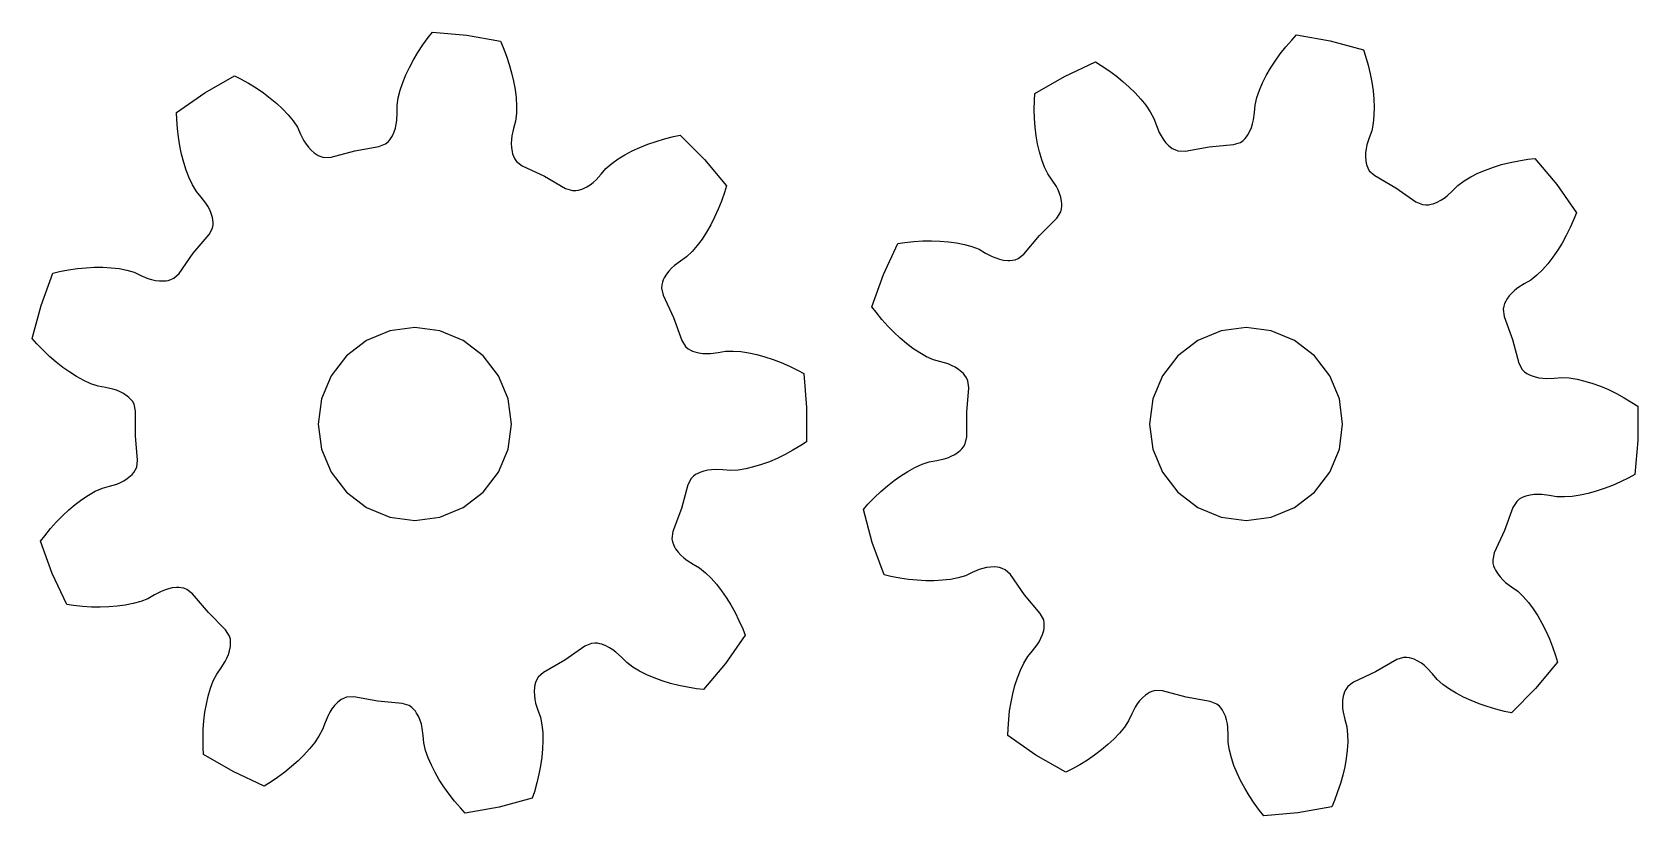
# Model space of a CAD drawing. Extents: x 0.05 to 8.36, y 0 to 4.06.
import ezdxf

# ---------------------------------------------------------------- set-up
doc = ezdxf.new("R2010")
doc.units = 0

msp = doc.modelspace()

# ---------------------------------------------------------------- linework, layer by layer
for p, q in [((2.04669, 3.95399), (2.07223, 3.99245)), ((2.07223, 3.99245), (2.09995, 4.03053)), ((2.09995, 4.03053), (2.12213, 4.05879)), ((2.12213, 4.05879), (2.29897, 4.04303)), ((2.29897, 4.04303), (2.47376, 4.01187)), ((2.47376, 4.01187), (2.48775, 3.97878)), ((6.53996, 3.98208), (6.57076, 4.0177)), ((6.57076, 4.0177), (6.59523, 4.04401)), ((6.59523, 4.04401), (6.77013, 4.0135)), ((6.77013, 4.0135), (6.9417, 3.96783)), ((2.00238, 3.87618), (2.02338, 3.91521)), ((2.02338, 3.91521), (2.04669, 3.95399)), ((2.48775, 3.97878), (2.50452, 3.93477)), ((2.50452, 3.93477), (2.51908, 3.89096)), ((6.46062, 3.87205), (6.48481, 3.90919)), ((6.48481, 3.90919), (6.51128, 3.94589)), ((6.51128, 3.94589), (6.53996, 3.98208)), ((6.9417, 3.96783), (6.95288, 3.93368)), ((6.95288, 3.93368), (6.9659, 3.88843)), ((0.94247, 3.74478), (1.09639, 3.83327)), ((1.09639, 3.83327), (1.12838, 3.81692)), ((1.9678, 3.7976), (1.98381, 3.83695)), ((1.98381, 3.83695), (2.00238, 3.87618)), ((2.51908, 3.89096), (2.53141, 3.84743)), ((2.53141, 3.84743), (2.54143, 3.80425)), ((5.23984, 3.74075), (5.39344, 3.82981)), ((5.39344, 3.82981), (5.55422, 3.90511)), ((5.55422, 3.90511), (5.58473, 3.88613)), ((5.58473, 3.88613), (5.6238, 3.85983)), ((5.6238, 3.85983), (5.66096, 3.83243)), ((5.66096, 3.83243), (5.69612, 3.80396)), ((6.41959, 3.79665), (6.43883, 3.83452)), ((6.43883, 3.83452), (6.46062, 3.87205)), ((6.9659, 3.88843), (6.97675, 3.84355)), ((6.97675, 3.84355), (6.98539, 3.79913)), ((0.79687, 3.64319), (0.94247, 3.74478)), ((1.12838, 3.81692), (1.16951, 3.79398)), ((1.16951, 3.79398), (1.20883, 3.76978)), ((1.20883, 3.76978), (1.24626, 3.74435)), ((1.24626, 3.74435), (1.28169, 3.71772)), ((1.9445, 3.71886), (1.95457, 3.75821)), ((1.95457, 3.75821), (1.9678, 3.7976)), ((2.54143, 3.80425), (2.54907, 3.76153)), ((2.54907, 3.76153), (2.55421, 3.71936)), ((5.69612, 3.80396), (5.7292, 3.77446)), ((5.7292, 3.77446), (5.76007, 3.74395)), ((5.76007, 3.74395), (5.78857, 3.71245)), ((6.38978, 3.72012), (6.40311, 3.7585)), ((6.40311, 3.7585), (6.41959, 3.79665)), ((6.98539, 3.79913), (6.99177, 3.75527)), ((6.99177, 3.75527), (6.99581, 3.71206)), ((1.28169, 3.71772), (1.31501, 3.6899)), ((1.31501, 3.6899), (1.34604, 3.6609)), ((1.34604, 3.6609), (1.37457, 3.63069)), ((1.93839, 3.67964), (1.9445, 3.71886)), ((1.9385, 3.64074), (1.93839, 3.67964)), ((2.55421, 3.71936), (2.55664, 3.67788)), ((2.55664, 3.67788), (2.55604, 3.63726)), ((5.23731, 3.65778), (5.23801, 3.70487)), ((5.23801, 3.70487), (5.23984, 3.74075)), ((5.78857, 3.71245), (5.81447, 3.67996)), ((5.81447, 3.67996), (5.8374, 3.64642)), ((6.37727, 3.64279), (6.38041, 3.68156)), ((6.38041, 3.68156), (6.38978, 3.72012)), ((6.99581, 3.71206), (6.99739, 3.66961)), ((6.99739, 3.66961), (6.99635, 3.62807)), ((0.79805, 3.60728), (0.79687, 3.64319)), ((0.80129, 3.5603), (0.79805, 3.60728)), ((1.37457, 3.63069), (1.40022, 3.59919)), ((1.40022, 3.59919), (1.42222, 3.56615)), ((1.92966, 3.56238), (1.93399, 3.58212)), ((1.93399, 3.58212), (1.93675, 3.60174)), ((1.93675, 3.60174), (1.9385, 3.64074)), ((2.55166, 3.59781), (2.54135, 3.56031)), ((2.55604, 3.63726), (2.55166, 3.59781)), ((5.23861, 3.61163), (5.23731, 3.65778)), ((5.24191, 3.5665), (5.23861, 3.61163)), ((5.8374, 3.64642), (5.85656, 3.61166)), ((5.85656, 3.61166), (5.86975, 3.57507)), ((5.86975, 3.57507), (5.88474, 3.53902)), ((6.3619, 3.56544), (6.36786, 3.58475)), ((6.36786, 3.58475), (6.37225, 3.60407)), ((6.37225, 3.60407), (6.37727, 3.64279)), ((6.99235, 3.58764), (6.98468, 3.5487)), ((6.99635, 3.62807), (6.99235, 3.58764)), ((0.80644, 3.51441), (0.80129, 3.5603)), ((0.81351, 3.46972), (0.80644, 3.51441)), ((1.42222, 3.56615), (1.43843, 3.5308)), ((1.43843, 3.5308), (1.45639, 3.49613)), ((1.45639, 3.49613), (1.46713, 3.47947)), ((1.89208, 3.49119), (1.90135, 3.50179)), ((1.90135, 3.50179), (1.90858, 3.51215)), ((1.90858, 3.51215), (1.91445, 3.52235)), ((1.91445, 3.52235), (1.92339, 3.54249)), ((1.92339, 3.54249), (1.92966, 3.56238)), ((2.53034, 3.50255), (2.52933, 3.48237)), ((2.53282, 3.52221), (2.53034, 3.50255)), ((2.54135, 3.56031), (2.53282, 3.52221)), ((3.23654, 3.47879), (3.27933, 3.49352)), ((3.27933, 3.49352), (3.32362, 3.50656)), ((3.32362, 3.50656), (3.36932, 3.51791)), ((3.36932, 3.51791), (3.40448, 3.5253)), ((3.40448, 3.5253), (3.52982, 3.39956)), ((5.24726, 3.5225), (5.24191, 3.5665)), ((5.25469, 3.47974), (5.24726, 3.5225)), ((5.88474, 3.53902), (5.89405, 3.52153)), ((5.89405, 3.52153), (5.90486, 3.50446)), ((5.90486, 3.50446), (5.91756, 3.48791)), ((6.30457, 3.48772), (6.3185, 3.49765)), ((6.3185, 3.49765), (6.32862, 3.50743)), ((6.32862, 3.50743), (6.33669, 3.51714)), ((6.33669, 3.51714), (6.34339, 3.52683)), ((6.34339, 3.52683), (6.35398, 3.54614)), ((6.35398, 3.54614), (6.3619, 3.56544)), ((6.97127, 3.51219), (6.95958, 3.47494)), ((6.98468, 3.5487), (6.97127, 3.51219)), ((0.82252, 3.42632), (0.81351, 3.46972)), ((0.83351, 3.38434), (0.82252, 3.42632)), ((1.46713, 3.47947), (1.47933, 3.46337)), ((1.47933, 3.46337), (1.49337, 3.44795)), ((1.49337, 3.44795), (1.50993, 3.43341)), ((1.50993, 3.43341), (1.51954, 3.42661)), ((1.51954, 3.42661), (1.53045, 3.42024)), ((1.53045, 3.42024), (1.5433, 3.41451)), ((1.5433, 3.41451), (1.55978, 3.40994)), ((1.55978, 3.40994), (1.59718, 3.41197)), ((1.59718, 3.41197), (1.71952, 3.44453)), ((1.71952, 3.44453), (1.84424, 3.46629)), ((1.84424, 3.46629), (1.87904, 3.48014)), ((1.87904, 3.48014), (1.89208, 3.49119)), ((2.52933, 3.48237), (2.53018, 3.46153)), ((2.53018, 3.46153), (2.53352, 3.43975)), ((2.53352, 3.43975), (2.53651, 3.42836)), ((2.53651, 3.42836), (2.54077, 3.41647)), ((2.54077, 3.41647), (2.54694, 3.40382)), ((3.08292, 3.40275), (3.11837, 3.42442)), ((3.11837, 3.42442), (3.15592, 3.44427)), ((3.15592, 3.44427), (3.19537, 3.46238)), ((3.19537, 3.46238), (3.23654, 3.47879)), ((5.26429, 3.43836), (5.25469, 3.47974)), ((5.27619, 3.39855), (5.26429, 3.43836)), ((5.91756, 3.48791), (5.93285, 3.47205)), ((5.93285, 3.47205), (5.94186, 3.46446)), ((5.94186, 3.46446), (5.95219, 3.4572)), ((5.95219, 3.4572), (5.96452, 3.45041)), ((5.96452, 3.45041), (5.98056, 3.44449)), ((5.98056, 3.44449), (6.018, 3.44338)), ((6.018, 3.44338), (6.14264, 3.46559)), ((6.14264, 3.46559), (6.26874, 3.47683)), ((6.26874, 3.47683), (6.30457, 3.48772)), ((6.95278, 3.43553), (6.95187, 3.41469)), ((6.95187, 3.41469), (6.95338, 3.39271)), ((6.95546, 3.45555), (6.95278, 3.43553)), ((6.95958, 3.47494), (6.95546, 3.45555)), ((0.84654, 3.34391), (0.83351, 3.38434)), ((0.86173, 3.30523), (0.84654, 3.34391)), ((2.54694, 3.40382), (2.55663, 3.38973)), ((2.55663, 3.38973), (2.58657, 3.36724)), ((2.58657, 3.36724), (2.70123, 3.31355)), ((2.9951, 3.32309), (3.02001, 3.35296)), ((3.02001, 3.35296), (3.0499, 3.37907)), ((3.0499, 3.37907), (3.08292, 3.40275)), ((3.52982, 3.39956), (3.64369, 3.26334)), ((5.29065, 3.36059), (5.27619, 3.39855)), ((5.30826, 3.32502), (5.29065, 3.36059)), ((6.95338, 3.39271), (6.95541, 3.38111)), ((6.95541, 3.38111), (6.95866, 3.3689)), ((6.95866, 3.3689), (6.96374, 3.35578)), ((6.96374, 3.35578), (6.97222, 3.34093)), ((6.97222, 3.34093), (7.00018, 3.31602)), ((7.49776, 3.30987), (7.5349, 3.3285)), ((7.5349, 3.3285), (7.57398, 3.34514)), ((7.57398, 3.34514), (7.6148, 3.35988)), ((7.6148, 3.35988), (7.6572, 3.37279)), ((7.6572, 3.37279), (7.70107, 3.38388)), ((7.70107, 3.38388), (7.7463, 3.39317)), ((7.7463, 3.39317), (7.79279, 3.40066)), ((7.79279, 3.40066), (7.82844, 3.40508)), ((7.82844, 3.40508), (7.94282, 3.26929)), ((0.87931, 3.26861), (0.86173, 3.30523)), ((0.89983, 3.23463), (0.87931, 3.26861)), ((2.70123, 3.31355), (2.81075, 3.25004)), ((2.81075, 3.25004), (2.84631, 3.23828)), ((2.87732, 3.24053), (2.88951, 3.24382)), ((2.88951, 3.24382), (2.90057, 3.24786)), ((2.90057, 3.24786), (2.92036, 3.25754)), ((2.92036, 3.25754), (2.93796, 3.26875)), ((2.93796, 3.26875), (2.95395, 3.28109)), ((2.95395, 3.28109), (2.96868, 3.29434)), ((2.96868, 3.29434), (2.9951, 3.32309)), ((3.64369, 3.26334), (3.63314, 3.229)), ((5.33077, 3.2933), (5.30826, 3.32502)), ((5.35182, 3.26041), (5.33077, 3.2933)), ((5.36088, 3.24279), (5.35182, 3.26041)), ((5.36872, 3.22417), (5.36088, 3.24279)), ((7.00018, 3.31602), (7.10994, 3.25292)), ((7.10994, 3.25292), (7.21377, 3.18047)), ((7.40358, 3.23784), (7.4309, 3.26552)), ((7.4309, 3.26552), (7.46288, 3.28904)), ((7.46288, 3.28904), (7.49776, 3.30987)), ((7.94282, 3.26929), (8.04489, 3.12402)), ((0.92492, 3.20491), (0.89983, 3.23463)), ((0.94865, 3.1739), (0.92492, 3.20491)), ((0.95915, 3.1571), (0.94865, 3.1739)), ((2.84631, 3.23828), (2.86341, 3.23837)), ((2.86341, 3.23837), (2.87732, 3.24053)), ((3.61769, 3.18451), (3.60069, 3.14158)), ((3.63314, 3.229), (3.61769, 3.18451)), ((5.37506, 3.2043), (5.36872, 3.22417)), ((5.37936, 3.18269), (5.37506, 3.2043)), ((5.38045, 3.17097), (5.37936, 3.18269)), ((5.38051, 3.15834), (5.38045, 3.17097)), ((7.21377, 3.18047), (7.24821, 3.16578)), ((7.24821, 3.16578), (7.26526, 3.16443)), ((7.26526, 3.16443), (7.2793, 3.16542)), ((7.2793, 3.16542), (7.29173, 3.16767)), ((7.29173, 3.16767), (7.30309, 3.17078)), ((7.30309, 3.17078), (7.32362, 3.17877)), ((7.32362, 3.17877), (7.34209, 3.18846)), ((7.34209, 3.18846), (7.35906, 3.19942)), ((7.35906, 3.19942), (7.37485, 3.2114)), ((7.37485, 3.2114), (7.40358, 3.23784)), ((0.96852, 3.1392), (0.95915, 3.1571)), ((0.9765, 3.11993), (0.96852, 3.1392)), ((0.98259, 3.09876), (0.9765, 3.11993)), ((0.98466, 3.08716), (0.98259, 3.09876)), ((0.98578, 3.07458), (0.98466, 3.08716)), ((3.58214, 3.10031), (3.56207, 3.06079)), ((3.60069, 3.14158), (3.58214, 3.10031)), ((5.26493, 3.00674), (5.35431, 3.09641)), ((5.35431, 3.09641), (5.37476, 3.12778)), ((5.37476, 3.12778), (5.37905, 3.14434)), ((5.37905, 3.14434), (5.38051, 3.15834)), ((8.0315, 3.09068), (8.01239, 3.04764)), ((8.04489, 3.12402), (8.0315, 3.09068)), ((0.88329, 2.91385), (0.96485, 3.01068)), ((0.96485, 3.01068), (0.98261, 3.04365)), ((0.98261, 3.04365), (0.98549, 3.06051)), ((0.98549, 3.06051), (0.98578, 3.07458)), ((3.54046, 3.02315), (3.51729, 2.98755)), ((3.56207, 3.06079), (3.54046, 3.02315)), ((5.18373, 2.90961), (5.26493, 3.00674)), ((7.99185, 3.00629), (7.96992, 2.96671)), ((8.01239, 3.04764), (7.99185, 3.00629)), ((0.81051, 2.81026), (0.88329, 2.91385)), ((3.46592, 2.92348), (3.43721, 2.89608)), ((3.49249, 2.95421), (3.46592, 2.92348)), ((3.51729, 2.98755), (3.49249, 2.95421)), ((4.4569, 2.80417), (4.53167, 2.9652)), ((4.53167, 2.9652), (4.56723, 2.97028)), ((4.56723, 2.97028), (4.61407, 2.97524)), ((4.61407, 2.97524), (4.66015, 2.97814)), ((4.66015, 2.97814), (4.70539, 2.97893)), ((4.70539, 2.97893), (4.74969, 2.9776)), ((4.74969, 2.9776), (4.79295, 2.97407)), ((4.79295, 2.97407), (4.83503, 2.96826)), ((4.83503, 2.96826), (4.87575, 2.96002)), ((4.87575, 2.96002), (4.91487, 2.94906)), ((4.91487, 2.94906), (4.95189, 2.93475)), ((4.95189, 2.93475), (4.98552, 2.9152)), ((4.98552, 2.9152), (5.02018, 2.89722)), ((7.94661, 2.92901), (7.92193, 2.89331)), ((7.96992, 2.96671), (7.94661, 2.92901)), ((0.19109, 2.81913), (0.23734, 2.828)), ((0.23734, 2.828), (0.28302, 2.83474)), ((0.28302, 2.83474), (0.32804, 2.83932)), ((0.32804, 2.83932), (0.3723, 2.84169)), ((0.3723, 2.84169), (0.4157, 2.8418)), ((0.4157, 2.8418), (0.45811, 2.83953)), ((0.45811, 2.83953), (0.49939, 2.83472)), ((0.49939, 2.83472), (0.53929, 2.82708)), ((0.53929, 2.82708), (0.57738, 2.81591)), ((3.35964, 2.8368), (3.3459, 2.82199)), ((3.37418, 2.85027), (3.35964, 2.8368)), ((3.40521, 2.87397), (3.37418, 2.85027)), ((3.43721, 2.89608), (3.40521, 2.87397)), ((5.02018, 2.89722), (5.03855, 2.8898)), ((5.03855, 2.8898), (5.0578, 2.88367)), ((5.0578, 2.88367), (5.07817, 2.87917)), ((5.07817, 2.87917), (5.10008, 2.87684)), ((5.10008, 2.87684), (5.11185, 2.87682)), ((5.11185, 2.87682), (5.12444, 2.8779)), ((5.12444, 2.8779), (5.13825, 2.88062)), ((5.13825, 2.88062), (5.15434, 2.8864)), ((5.15434, 2.8864), (5.18373, 2.90961)), ((7.86836, 2.82863), (7.83931, 2.80023)), ((7.89586, 2.85978), (7.86836, 2.82863)), ((7.92193, 2.89331), (7.89586, 2.85978)), ((0.09504, 2.64437), (0.15607, 2.8111)), ((0.15607, 2.8111), (0.19109, 2.81913)), ((0.57738, 2.81591), (0.61252, 2.79925)), ((0.61252, 2.79925), (0.64856, 2.78423)), ((0.64856, 2.78423), (0.66749, 2.77837)), ((0.66749, 2.77837), (0.68719, 2.77388)), ((0.68719, 2.77388), (0.70786, 2.77109)), ((0.70786, 2.77109), (0.72988, 2.77061)), ((0.72988, 2.77061), (0.74162, 2.77157)), ((0.74162, 2.77157), (0.75407, 2.7737)), ((0.75407, 2.7737), (0.7676, 2.77757)), ((0.7676, 2.77757), (0.78316, 2.78467)), ((0.78316, 2.78467), (0.81051, 2.81026)), ((3.30889, 2.7505), (3.30726, 2.73348)), ((3.3123, 2.76416), (3.30889, 2.7505)), ((3.31668, 2.77601), (3.3123, 2.76416)), ((3.32172, 2.78665), (3.31668, 2.77601)), ((3.33315, 2.80548), (3.32172, 2.78665)), ((3.3459, 2.82199), (3.33315, 2.80548)), ((4.39648, 2.63722), (4.4569, 2.80417)), ((7.77466, 2.75597), (7.74176, 2.73495)), ((7.8084, 2.77532), (7.77466, 2.75597)), ((7.83931, 2.80023), (7.8084, 2.77532)), ((3.30726, 2.73348), (3.31575, 2.69701)), ((3.31575, 2.69701), (3.36906, 2.58218)), ((7.67825, 2.66576), (7.6729, 2.65432)), ((7.68416, 2.67595), (7.67825, 2.66576)), ((7.69713, 2.69376), (7.68416, 2.67595)), ((7.71122, 2.70914), (7.69713, 2.69376)), ((7.72615, 2.72275), (7.71122, 2.70914)), ((7.74176, 2.73495), (7.72615, 2.72275)), ((0.04881, 2.47296), (0.09504, 2.64437)), ((3.36906, 2.58218), (3.41214, 2.46313)), ((4.41815, 2.60856), (4.39648, 2.63722)), ((4.44788, 2.57204), (4.41815, 2.60856)), ((7.66836, 2.641), (7.6653, 2.62417)), ((7.6653, 2.62417), (7.67071, 2.58711)), ((7.6729, 2.65432), (7.66836, 2.641)), ((7.67071, 2.58711), (7.71423, 2.46823)), ((1.90102, 2.51339), (1.78043, 2.46344)), ((2.03043, 2.53043), (1.90102, 2.51339)), ((2.15984, 2.51339), (2.03043, 2.53043)), ((2.28043, 2.46344), (2.15984, 2.51339)), ((4.47854, 2.53751), (4.44788, 2.57204)), ((4.51008, 2.50507), (4.47854, 2.53751)), ((4.54245, 2.4748), (4.51008, 2.50507)), ((6.20472, 2.51339), (6.08413, 2.46344)), ((6.33413, 2.53043), (6.20472, 2.51339)), ((6.46354, 2.51339), (6.33413, 2.53043)), ((6.58413, 2.46344), (6.46354, 2.51339)), ((0.07279, 2.44621), (0.04881, 2.47296)), ((0.10548, 2.4123), (0.07279, 2.44621)), ((0.13892, 2.38046), (0.10548, 2.4123)), ((1.78043, 2.46344), (1.67688, 2.38399)), ((2.38399, 2.38399), (2.28043, 2.46344)), ((3.41214, 2.46313), (3.43182, 2.43126)), ((3.43182, 2.43126), (3.44498, 2.42034)), ((3.44498, 2.42034), (3.45702, 2.41305)), ((3.45702, 2.41305), (3.46848, 2.40773)), ((4.57563, 2.44682), (4.54245, 2.4748)), ((4.60958, 2.42129), (4.57563, 2.44682)), ((4.64429, 2.39845), (4.60958, 2.42129)), ((6.08413, 2.46344), (5.98057, 2.38399)), ((6.68768, 2.38399), (6.58413, 2.46344)), ((7.71423, 2.46823), (7.7472, 2.34599)), ((0.17306, 2.35077), (0.13892, 2.38046)), ((0.20786, 2.32332), (0.17306, 2.35077)), ((1.67688, 2.38399), (1.59742, 2.28043)), ((2.46344, 2.28043), (2.38399, 2.38399)), ((3.46848, 2.40773), (3.47955, 2.40372)), ((3.47955, 2.40372), (3.50093, 2.39842)), ((3.50093, 2.39842), (3.52161, 2.39569)), ((3.52161, 2.39569), (3.5418, 2.39486)), ((3.5418, 2.39486), (3.5616, 2.39555)), ((3.5616, 2.39555), (3.60032, 2.40059)), ((3.60032, 2.40059), (3.6386, 2.40746)), ((3.6386, 2.40746), (3.67828, 2.40825)), ((3.67828, 2.40825), (3.71879, 2.40516)), ((3.71879, 2.40516), (3.75988, 2.39898)), ((3.75988, 2.39898), (3.80141, 2.39005)), ((3.80141, 2.39005), (3.84326, 2.37857)), ((3.84326, 2.37857), (3.88535, 2.36467)), ((3.88535, 2.36467), (3.92759, 2.34845)), ((3.92759, 2.34845), (3.9699, 2.32997)), ((3.9699, 2.32997), (4.01221, 2.30928)), ((4.67977, 2.37865), (4.64429, 2.39845)), ((4.71612, 2.36273), (4.67977, 2.37865)), ((4.75376, 2.3529), (4.71612, 2.36273)), ((4.79102, 2.34124), (4.75376, 2.3529)), ((4.80929, 2.33356), (4.79102, 2.34124)), ((4.82726, 2.32434), (4.80929, 2.33356)), ((5.98057, 2.38399), (5.90111, 2.28043)), ((6.76714, 2.28043), (6.68768, 2.38399)), ((7.7472, 2.34599), (7.76414, 2.31259)), ((0.24326, 2.29821), (0.20786, 2.32332)), ((0.27923, 2.27562), (0.24326, 2.29821)), ((0.31573, 2.25575), (0.27923, 2.27562)), ((0.35274, 2.239), (0.31573, 2.25575)), ((1.59742, 2.28043), (1.54747, 2.15984)), ((2.51339, 2.15984), (2.46344, 2.28043)), ((4.01221, 2.30928), (4.0439, 2.29235)), ((4.0439, 2.29235), (4.05908, 2.11546)), ((4.84489, 2.31319), (4.82726, 2.32434)), ((4.86207, 2.2994), (4.84489, 2.31319)), ((4.87045, 2.29112), (4.86207, 2.2994)), ((4.87861, 2.28149), (4.87045, 2.29112)), ((4.88649, 2.26982), (4.87861, 2.28149)), ((4.89385, 2.25438), (4.88649, 2.26982)), ((4.89835, 2.2172), (4.89385, 2.25438)), ((5.90111, 2.28043), (5.85116, 2.15984)), ((6.81709, 2.15984), (6.76714, 2.28043)), ((7.76414, 2.31259), (7.77634, 2.3006)), ((7.77634, 2.3006), (7.78773, 2.29233)), ((7.78773, 2.29233), (7.7987, 2.28607)), ((7.7987, 2.28607), (7.8094, 2.28115)), ((7.8094, 2.28115), (7.83026, 2.27408)), ((7.83026, 2.27408), (7.85064, 2.26963)), ((7.85064, 2.26963), (7.87069, 2.26711)), ((7.87069, 2.26711), (7.89048, 2.26614)), ((7.89048, 2.26614), (7.92948, 2.26793)), ((7.92948, 2.26793), (7.9682, 2.27157)), ((7.9682, 2.27157), (8.00781, 2.26903)), ((8.00781, 2.26903), (8.04792, 2.26257)), ((8.04792, 2.26257), (8.08835, 2.25297)), ((8.08835, 2.25297), (8.12898, 2.24059)), ((0.3903, 2.22617), (0.35274, 2.239)), ((0.42862, 2.21953), (0.3903, 2.22617)), ((0.46673, 2.21102), (0.42862, 2.21953)), ((0.48557, 2.2049), (0.46673, 2.21102)), ((0.50426, 2.19722), (0.48557, 2.2049)), ((0.52276, 2.18758), (0.50426, 2.19722)), ((0.54103, 2.17528), (0.52276, 2.18758)), ((0.55007, 2.16773), (0.54103, 2.17528)), ((0.55902, 2.15881), (0.55007, 2.16773)), ((4.88752, 2.09106), (4.89835, 2.2172)), ((8.12898, 2.24059), (8.16973, 2.22565)), ((8.16973, 2.22565), (8.21051, 2.20828)), ((8.21051, 2.20828), (8.25125, 2.18858)), ((8.25125, 2.18858), (8.29186, 2.16663)), ((8.29186, 2.16663), (8.33229, 2.14248)), ((0.56784, 2.14784), (0.55902, 2.15881)), ((0.57646, 2.13308), (0.56784, 2.14784)), ((0.58406, 2.0964), (0.57646, 2.13308)), ((0.58382, 1.9698), (0.58406, 2.0964)), ((1.54747, 2.15984), (1.53043, 2.03043)), ((2.53043, 2.03043), (2.51339, 2.15984)), ((4.05908, 2.11546), (4.05875, 1.93792)), ((4.88775, 1.96446), (4.88752, 2.09106)), ((5.85116, 2.15984), (5.83413, 2.03043)), ((6.83413, 2.03043), (6.81709, 2.15984)), ((8.33229, 2.14248), (8.36245, 2.12295)), ((8.36245, 2.12295), (8.36278, 1.94541)), ((1.53043, 2.03043), (1.54747, 1.90102)), ((2.51339, 1.90102), (2.53043, 2.03043)), ((2.53043, 2.03043), (2.53043, 2.03043)), ((2.53043, 2.03043), (2.53043, 2.03043)), ((5.83413, 2.03043), (5.85116, 1.90102)), ((6.81709, 1.90102), (6.83413, 2.03043)), ((6.83413, 2.03043), (6.83413, 2.03043)), ((6.83413, 2.03043), (6.83413, 2.03043)), ((0.59465, 1.84366), (0.58382, 1.9698)), ((4.0286, 1.91839), (3.98817, 1.89424)), ((4.05875, 1.93792), (4.0286, 1.91839)), ((4.86271, 1.90205), (4.87154, 1.91302)), ((4.87154, 1.91302), (4.88016, 1.92779)), ((4.88016, 1.92779), (4.88775, 1.96446)), ((8.36278, 1.94541), (8.3476, 1.76851)), ((0.59015, 1.80648), (0.59465, 1.84366)), ((1.54747, 1.90102), (1.59742, 1.78043)), ((2.46344, 1.78043), (2.51339, 1.90102)), ((3.86604, 1.83521), (3.82529, 1.82027)), ((3.90682, 1.85258), (3.86604, 1.83521)), ((3.94755, 1.87228), (3.90682, 1.85258)), ((3.98817, 1.89424), (3.94755, 1.87228)), ((4.65643, 1.82186), (4.69399, 1.83469)), ((4.69399, 1.83469), (4.73232, 1.84134)), ((4.73232, 1.84134), (4.77042, 1.84984)), ((4.77042, 1.84984), (4.78927, 1.85596)), ((4.78927, 1.85596), (4.80795, 1.86365)), ((4.80795, 1.86365), (4.82645, 1.87329)), ((4.82645, 1.87329), (4.84473, 1.88558)), ((4.84473, 1.88558), (4.85377, 1.89314)), ((4.85377, 1.89314), (4.86271, 1.90205)), ((5.85116, 1.90102), (5.90111, 1.78043)), ((6.76714, 1.78043), (6.81709, 1.90102)), ((0.52357, 1.73653), (0.54119, 1.74768)), ((0.54119, 1.74768), (0.55838, 1.76146)), ((0.55838, 1.76146), (0.56675, 1.76974)), ((0.56675, 1.76974), (0.57492, 1.77938)), ((0.57492, 1.77938), (0.58279, 1.79104)), ((0.58279, 1.79104), (0.59015, 1.80648)), ((1.59742, 1.78043), (1.67688, 1.67688)), ((2.38399, 1.67688), (2.46344, 1.78043)), ((3.46045, 1.74827), (3.4435, 1.71487)), ((3.47264, 1.76026), (3.46045, 1.74827)), ((3.48403, 1.76853), (3.47264, 1.76026)), ((3.495, 1.77479), (3.48403, 1.76853)), ((3.5057, 1.77971), (3.495, 1.77479)), ((3.52657, 1.78678), (3.5057, 1.77971)), ((3.54694, 1.79123), (3.52657, 1.78678)), ((3.56699, 1.79375), (3.54694, 1.79123)), ((3.58678, 1.79472), (3.56699, 1.79375)), ((3.62579, 1.79293), (3.58678, 1.79472)), ((3.66451, 1.7893), (3.62579, 1.79293)), ((3.70412, 1.79183), (3.66451, 1.7893)), ((3.74423, 1.79829), (3.70412, 1.79183)), ((3.78466, 1.80789), (3.74423, 1.79829)), ((3.82529, 1.82027), (3.78466, 1.80789)), ((4.51155, 1.73755), (4.54696, 1.76265)), ((4.54696, 1.76265), (4.58293, 1.78525)), ((4.58293, 1.78525), (4.61942, 1.80511)), ((4.61942, 1.80511), (4.65643, 1.82186)), ((5.90111, 1.78043), (5.98057, 1.67688)), ((6.68768, 1.67688), (6.76714, 1.78043)), ((8.31591, 1.75158), (8.2736, 1.7309)), ((8.3476, 1.76851), (8.31591, 1.75158)), ((0.3406, 1.66242), (0.37607, 1.68221)), ((0.37607, 1.68221), (0.41243, 1.69814)), ((0.41243, 1.69814), (0.45006, 1.70796)), ((0.45006, 1.70796), (0.48732, 1.71963)), ((0.48732, 1.71963), (0.50559, 1.72731)), ((0.50559, 1.72731), (0.52357, 1.73653)), ((1.67688, 1.67688), (1.78043, 1.59742)), ((2.28043, 1.59742), (2.38399, 1.67688)), ((3.4435, 1.71487), (3.41054, 1.59264)), ((4.40917, 1.64857), (4.44261, 1.6804)), ((4.44261, 1.6804), (4.47676, 1.71009)), ((4.47676, 1.71009), (4.51155, 1.73755)), ((5.98057, 1.67688), (6.08413, 1.59742)), ((6.58413, 1.59742), (6.68768, 1.67688)), ((7.82531, 1.66518), (7.80463, 1.66245)), ((7.84549, 1.666), (7.82531, 1.66518)), ((7.8653, 1.66531), (7.84549, 1.666)), ((7.90401, 1.66027), (7.8653, 1.66531)), ((8.1051, 1.67082), (8.06358, 1.66188)), ((8.14696, 1.6823), (8.1051, 1.67082)), ((8.18905, 1.6962), (8.14696, 1.6823)), ((8.23129, 1.71242), (8.18905, 1.6962)), ((8.2736, 1.7309), (8.23129, 1.71242)), ((0.20638, 1.55579), (0.23876, 1.58606)), ((0.23876, 1.58606), (0.27194, 1.61404)), ((0.27194, 1.61404), (0.30589, 1.63957)), ((0.30589, 1.63957), (0.3406, 1.66242)), ((1.78043, 1.59742), (1.90102, 1.54747)), ((2.15984, 1.54747), (2.28043, 1.59742)), ((3.41054, 1.59264), (3.36702, 1.47375)), ((4.35251, 1.58791), (4.37649, 1.61466)), ((4.39874, 1.41649), (4.35251, 1.58791)), ((4.37649, 1.61466), (4.40917, 1.64857)), ((6.08413, 1.59742), (6.20472, 1.54747)), ((6.46354, 1.54747), (6.58413, 1.59742)), ((7.71584, 1.59774), (7.67276, 1.47869)), ((7.73552, 1.6296), (7.71584, 1.59774)), ((7.74867, 1.64053), (7.73552, 1.6296)), ((7.76071, 1.64781), (7.74867, 1.64053)), ((7.77217, 1.65313), (7.76071, 1.64781)), ((7.78324, 1.65714), (7.77217, 1.65313)), ((7.80463, 1.66245), (7.78324, 1.65714)), ((7.94229, 1.65341), (7.90401, 1.66027)), ((7.98198, 1.65262), (7.94229, 1.65341)), ((8.02249, 1.6557), (7.98198, 1.65262)), ((8.06358, 1.66188), (8.02249, 1.6557)), ((0.14418, 1.48883), (0.17484, 1.52335)), ((0.17484, 1.52335), (0.20638, 1.55579)), ((1.90102, 1.54747), (2.03043, 1.53043)), ((2.03043, 1.53043), (2.15984, 1.54747)), ((6.20472, 1.54747), (6.33413, 1.53043)), ((6.33413, 1.53043), (6.46354, 1.54747)), ((0.09279, 1.42364), (0.11445, 1.45231)), ((0.1532, 1.25669), (0.09279, 1.42364)), ((0.11445, 1.45231), (0.14418, 1.48883)), ((3.36702, 1.47375), (3.36161, 1.43669)), ((3.36161, 1.43669), (3.36466, 1.41986)), ((3.36466, 1.41986), (3.3692, 1.40654)), ((3.36702, 1.47375), (3.36702, 1.47375)), ((4.45977, 1.24977), (4.39874, 1.41649)), ((7.67276, 1.47869), (7.61944, 1.36386)), ((3.3692, 1.40654), (3.37456, 1.3951)), ((3.37456, 1.3951), (3.38047, 1.38491)), ((3.38047, 1.38491), (3.39344, 1.36711)), ((3.39344, 1.36711), (3.40752, 1.35172)), ((3.40752, 1.35172), (3.42245, 1.33811)), ((3.42245, 1.33811), (3.43807, 1.32591)), ((7.61944, 1.36386), (7.61095, 1.32738)), ((0.22797, 1.09566), (0.1532, 1.25669)), ((3.43807, 1.32591), (3.47097, 1.30489)), ((3.47097, 1.30489), (3.50471, 1.28554)), ((3.50471, 1.28554), (3.53561, 1.26064)), ((3.53561, 1.26064), (3.56466, 1.23224)), ((4.49479, 1.24173), (4.45977, 1.24977)), ((4.91621, 1.26161), (4.88107, 1.24495)), ((4.95226, 1.27663), (4.91621, 1.26161)), ((4.97119, 1.28249), (4.95226, 1.27663)), ((4.99088, 1.28698), (4.97119, 1.28249)), ((5.01155, 1.28977), (4.99088, 1.28698)), ((5.03358, 1.29026), (5.01155, 1.28977)), ((5.04532, 1.28929), (5.03358, 1.29026)), ((5.05777, 1.28716), (5.04532, 1.28929)), ((5.0713, 1.28329), (5.05777, 1.28716)), ((5.08686, 1.27619), (5.0713, 1.28329)), ((5.1142, 1.2506), (5.08686, 1.27619)), ((5.1142, 1.2506), (5.1142, 1.2506)), ((5.18699, 1.14702), (5.1142, 1.2506)), ((7.61095, 1.32738), (7.61259, 1.31036)), ((7.61259, 1.31036), (7.616, 1.2967)), ((7.616, 1.2967), (7.62038, 1.28486)), ((7.62038, 1.28486), (7.62541, 1.27421)), ((7.62541, 1.27421), (7.63685, 1.25538)), ((7.63685, 1.25538), (7.6496, 1.23887)), ((0.73486, 1.17106), (0.71648, 1.16364)), ((0.75411, 1.17719), (0.73486, 1.17106)), ((0.77447, 1.1817), (0.75411, 1.17719)), ((0.79638, 1.18403), (0.77447, 1.1817)), ((0.80816, 1.18405), (0.79638, 1.18403)), ((0.82074, 1.18297), (0.80816, 1.18405)), ((0.83455, 1.18024), (0.82074, 1.18297)), ((0.85065, 1.17447), (0.83455, 1.18024)), ((0.88004, 1.15126), (0.85065, 1.17447)), ((3.56466, 1.23224), (3.59216, 1.20109)), ((3.59216, 1.20109), (3.61823, 1.16755)), ((3.61823, 1.16755), (3.64292, 1.13185)), ((4.54104, 1.23287), (4.49479, 1.24173)), ((4.58672, 1.22613), (4.54104, 1.23287)), ((4.63173, 1.22155), (4.58672, 1.22613)), ((4.67599, 1.21917), (4.63173, 1.22155)), ((4.71939, 1.21907), (4.67599, 1.21917)), ((4.76181, 1.22133), (4.71939, 1.21907)), ((4.80308, 1.22614), (4.76181, 1.22133)), ((4.84298, 1.23378), (4.80308, 1.22614)), ((4.88107, 1.24495), (4.84298, 1.23378)), ((7.6496, 1.23887), (7.66334, 1.22406)), ((7.66334, 1.22406), (7.67787, 1.2106)), ((7.67787, 1.2106), (7.7089, 1.18689)), ((7.7089, 1.18689), (7.7409, 1.16479)), ((7.7409, 1.16479), (7.76962, 1.13739)), ((0.26354, 1.09059), (0.22797, 1.09566)), ((0.31037, 1.08562), (0.26354, 1.09059)), ((0.35645, 1.08273), (0.31037, 1.08562)), ((0.40169, 1.08193), (0.35645, 1.08273)), ((0.446, 1.08327), (0.40169, 1.08193)), ((0.48925, 1.0868), (0.446, 1.08327)), ((0.53133, 1.0926), (0.48925, 1.0868)), ((0.57206, 1.10085), (0.53133, 1.0926)), ((0.61118, 1.1118), (0.57206, 1.10085)), ((0.6482, 1.12612), (0.61118, 1.1118)), ((0.68182, 1.14566), (0.6482, 1.12612)), ((0.71648, 1.16364), (0.68182, 1.14566)), ((0.96124, 1.05412), (0.88004, 1.15126)), ((3.64292, 1.13185), (3.66623, 1.09415)), ((3.66623, 1.09415), (3.68816, 1.05457)), ((5.26855, 1.05018), (5.18699, 1.14702)), ((7.76962, 1.13739), (7.79619, 1.10665)), ((7.79619, 1.10665), (7.82099, 1.07331)), ((1.05061, 0.96445), (0.96124, 1.05412)), ((3.68816, 1.05457), (3.70869, 1.01322)), ((3.70869, 1.01322), (3.72781, 0.97018)), ((5.2863, 1.01721), (5.26855, 1.05018)), ((5.28919, 1.00035), (5.2863, 1.01721)), ((5.28948, 0.98628), (5.28919, 1.00035)), ((7.82099, 1.07331), (7.84416, 1.03771)), ((7.84416, 1.03771), (7.86577, 1.00007)), ((7.86577, 1.00007), (7.88584, 0.96056)), ((1.07106, 0.93308), (1.05061, 0.96445)), ((1.07535, 0.91653), (1.07106, 0.93308)), ((1.07682, 0.90253), (1.07535, 0.91653)), ((3.7412, 0.93684), (3.63912, 0.79157)), ((3.72781, 0.97018), (3.7412, 0.93684)), ((5.26284, 0.90377), (5.27222, 0.92166)), ((5.27222, 0.92166), (5.28019, 0.94094)), ((5.28019, 0.94094), (5.28629, 0.9621)), ((5.28629, 0.9621), (5.28836, 0.9737)), ((5.28836, 0.9737), (5.28948, 0.98628)), ((7.88584, 0.96056), (7.90438, 0.91928)), ((7.90438, 0.91928), (7.92138, 0.87636)), ((1.05718, 0.81807), (1.06502, 0.83669)), ((1.06502, 0.83669), (1.07136, 0.85657)), ((1.07136, 0.85657), (1.07566, 0.87817)), ((1.07566, 0.87817), (1.07675, 0.8899)), ((1.07675, 0.8899), (1.07682, 0.90253)), ((2.91007, 0.88039), (2.80624, 0.80795)), ((2.94452, 0.89509), (2.91007, 0.88039)), ((2.96157, 0.89643), (2.94452, 0.89509)), ((2.97561, 0.89545), (2.96157, 0.89643)), ((2.98803, 0.89319), (2.97561, 0.89545)), ((2.99939, 0.89008), (2.98803, 0.89319)), ((3.01992, 0.88209), (2.99939, 0.89008)), ((3.0384, 0.8724), (3.01992, 0.88209)), ((3.05537, 0.86144), (3.0384, 0.8724)), ((3.07115, 0.84946), (3.05537, 0.86144)), ((3.09988, 0.82302), (3.07115, 0.84946)), ((5.20353, 0.82623), (5.22862, 0.85595)), ((5.22862, 0.85595), (5.25234, 0.88696)), ((5.25234, 0.88696), (5.26284, 0.90377)), ((7.92138, 0.87636), (7.93683, 0.83187)), ((7.93683, 0.83187), (7.94738, 0.79752)), ((1.00456, 0.73585), (1.02708, 0.76756)), ((1.02708, 0.76756), (1.04812, 0.80045)), ((1.04812, 0.80045), (1.05718, 0.81807)), ((2.80624, 0.80795), (2.69649, 0.74485)), ((3.12721, 0.79535), (3.09988, 0.82302)), ((3.15918, 0.77183), (3.12721, 0.79535)), ((3.19406, 0.751), (3.15918, 0.77183)), ((3.2312, 0.73236), (3.19406, 0.751)), ((3.63912, 0.79157), (3.52475, 0.65578)), ((5.15023, 0.71696), (5.16542, 0.75563)), ((5.16542, 0.75563), (5.183, 0.79226)), ((5.183, 0.79226), (5.20353, 0.82623)), ((7.11445, 0.81082), (7.00492, 0.74732)), ((7.15, 0.82258), (7.11445, 0.81082)), ((7.16711, 0.8225), (7.15, 0.82258)), ((7.18101, 0.82034), (7.16711, 0.8225)), ((7.19321, 0.81705), (7.18101, 0.82034)), ((7.20427, 0.813), (7.19321, 0.81705)), ((7.22406, 0.80332), (7.20427, 0.813)), ((7.24165, 0.79212), (7.22406, 0.80332)), ((7.25765, 0.77978), (7.24165, 0.79212)), ((7.27238, 0.76652), (7.25765, 0.77978)), ((7.29879, 0.73777), (7.27238, 0.76652)), ((7.94738, 0.79752), (7.83351, 0.66131)), ((0.9725, 0.66231), (0.98695, 0.70028)), ((0.98695, 0.70028), (1.00456, 0.73585)), ((2.64969, 0.66815), (2.64818, 0.64617)), ((2.65171, 0.67975), (2.64969, 0.66815)), ((2.65496, 0.69196), (2.65171, 0.67975)), ((2.66005, 0.70508), (2.65496, 0.69196)), ((2.66852, 0.71994), (2.66005, 0.70508)), ((2.69649, 0.74485), (2.66852, 0.71994)), ((3.27028, 0.71573), (3.2312, 0.73236)), ((3.3111, 0.70098), (3.27028, 0.71573)), ((3.35351, 0.68808), (3.3111, 0.70098)), ((3.39737, 0.67698), (3.35351, 0.68808)), ((3.4426, 0.66769), (3.39737, 0.67698)), ((3.4891, 0.66021), (3.4426, 0.66769)), ((5.12622, 0.63454), (5.1372, 0.67653)), ((5.1372, 0.67653), (5.15023, 0.71696)), ((6.86032, 0.67114), (6.85063, 0.65705)), ((6.89027, 0.69362), (6.86032, 0.67114)), ((7.00492, 0.74732), (6.89027, 0.69362)), ((7.32371, 0.7079), (7.29879, 0.73777)), ((7.3536, 0.68179), (7.32371, 0.7079)), ((7.38661, 0.65811), (7.3536, 0.68179)), ((0.951, 0.58112), (0.9606, 0.6225)), ((0.9606, 0.6225), (0.9725, 0.66231)), ((1.62915, 0.58881), (1.61387, 0.57295)), ((1.63816, 0.5964), (1.62915, 0.58881)), ((1.64849, 0.60366), (1.63816, 0.5964)), ((1.66083, 0.61045), (1.64849, 0.60366)), ((1.67687, 0.61638), (1.66083, 0.61045)), ((1.7143, 0.61749), (1.67687, 0.61638)), ((1.83894, 0.59527), (1.7143, 0.61749)), ((1.96504, 0.58403), (1.83894, 0.59527)), ((2.00088, 0.57314), (1.96504, 0.58403)), ((2.64818, 0.64617), (2.64908, 0.62533)), ((2.64908, 0.62533), (2.65177, 0.60531)), ((2.65177, 0.60531), (2.65589, 0.58593)), ((2.65589, 0.58593), (2.66758, 0.54867)), ((3.52475, 0.65578), (3.4891, 0.66021)), ((5.11014, 0.54645), (5.11721, 0.59114)), ((5.11721, 0.59114), (5.12622, 0.63454)), ((5.78302, 0.59749), (5.77082, 0.58139)), ((5.79707, 0.61292), (5.78302, 0.59749)), ((5.81362, 0.62745), (5.79707, 0.61292)), ((5.82323, 0.63425), (5.81362, 0.62745)), ((5.83414, 0.64063), (5.82323, 0.63425)), ((5.847, 0.64636), (5.83414, 0.64063)), ((5.86348, 0.65092), (5.847, 0.64636)), ((5.90087, 0.6489), (5.86348, 0.65092)), ((6.02322, 0.61633), (5.90087, 0.6489)), ((6.14794, 0.59458), (6.02322, 0.61633)), ((6.18273, 0.58073), (6.14794, 0.59458)), ((6.83387, 0.59934), (6.83303, 0.57849)), ((6.83722, 0.62111), (6.83387, 0.59934)), ((6.84021, 0.6325), (6.83722, 0.62111)), ((6.84447, 0.64439), (6.84021, 0.6325)), ((6.85063, 0.65705), (6.84447, 0.64439)), ((7.42207, 0.63644), (7.38661, 0.65811)), ((7.45962, 0.61659), (7.42207, 0.63644)), ((7.49906, 0.59848), (7.45962, 0.61659)), ((7.54024, 0.58207), (7.49906, 0.59848)), ((7.58302, 0.56735), (7.54024, 0.58207)), ((7.83351, 0.66131), (7.70818, 0.53556)), ((0.93822, 0.49436), (0.94356, 0.53836)), ((0.94356, 0.53836), (0.951, 0.58112)), ((1.58105, 0.52184), (1.56606, 0.48579)), ((1.59035, 0.53934), (1.58105, 0.52184)), ((1.60116, 0.5564), (1.59035, 0.53934)), ((1.61387, 0.57295), (1.60116, 0.5564)), ((2.0148, 0.56322), (2.00088, 0.57314)), ((2.02492, 0.55344), (2.0148, 0.56322)), ((2.03299, 0.54372), (2.02492, 0.55344)), ((2.0397, 0.53404), (2.03299, 0.54372)), ((2.05029, 0.51472), (2.0397, 0.53404)), ((2.05821, 0.49542), (2.05029, 0.51472)), ((2.66758, 0.54867), (2.68099, 0.51217)), ((2.68099, 0.51217), (2.68865, 0.47322)), ((5.10174, 0.45358), (5.10498, 0.50057)), ((5.10498, 0.50057), (5.11014, 0.54645)), ((5.74213, 0.53007), (5.72592, 0.49471)), ((5.76008, 0.56474), (5.74213, 0.53007)), ((5.77082, 0.58139), (5.76008, 0.56474)), ((6.19578, 0.56967), (6.18273, 0.58073)), ((6.20505, 0.55908), (6.19578, 0.56967)), ((6.21228, 0.54872), (6.20505, 0.55908)), ((6.21814, 0.53851), (6.21228, 0.54872)), ((6.22708, 0.51837), (6.21814, 0.53851)), ((6.23336, 0.49848), (6.22708, 0.51837)), ((6.83303, 0.57849), (6.83403, 0.55832)), ((6.83403, 0.55832), (6.83652, 0.53866)), ((6.83652, 0.53866), (6.84505, 0.50056)), ((6.84505, 0.50056), (6.85535, 0.46305)), ((7.62731, 0.5543), (7.58302, 0.56735)), ((7.67302, 0.54295), (7.62731, 0.5543)), ((7.70818, 0.53556), (7.67302, 0.54295)), ((0.93362, 0.40308), (0.93491, 0.44923)), ((0.93491, 0.44923), (0.93822, 0.49436)), ((1.55286, 0.44921), (1.5337, 0.41444)), ((1.56606, 0.48579), (1.55286, 0.44921)), ((2.06417, 0.47612), (2.05821, 0.49542)), ((2.06856, 0.4568), (2.06417, 0.47612)), ((2.07357, 0.41807), (2.06856, 0.4568)), ((2.07671, 0.37931), (2.07357, 0.41807)), ((2.68865, 0.47322), (2.69265, 0.43279)), ((2.69265, 0.43279), (2.6937, 0.39125)), ((5.10057, 0.41768), (5.10174, 0.45358)), ((5.24617, 0.31608), (5.10057, 0.41768)), ((5.67827, 0.43017), (5.64974, 0.39996)), ((5.70392, 0.46168), (5.67827, 0.43017)), ((5.72592, 0.49471), (5.70392, 0.46168)), ((6.23768, 0.47875), (6.23336, 0.49848)), ((6.24044, 0.45912), (6.23768, 0.47875)), ((6.2422, 0.42012), (6.24044, 0.45912)), ((6.24208, 0.38123), (6.2422, 0.42012)), ((6.85535, 0.46305), (6.85974, 0.4236)), ((6.85974, 0.4236), (6.86034, 0.38298)), ((0.93432, 0.35599), (0.93362, 0.40308)), ((0.93615, 0.32011), (0.93432, 0.35599)), ((1.48488, 0.34841), (1.45638, 0.31691)), ((1.51078, 0.3809), (1.48488, 0.34841)), ((1.5337, 0.41444), (1.51078, 0.3809)), ((2.08609, 0.34074), (2.07671, 0.37931)), ((2.09942, 0.30236), (2.08609, 0.34074)), ((2.69211, 0.34881), (2.68807, 0.30559)), ((2.6937, 0.39125), (2.69211, 0.34881)), ((5.58539, 0.34314), (5.54996, 0.31651)), ((5.6187, 0.37096), (5.58539, 0.34314)), ((5.64974, 0.39996), (5.6187, 0.37096)), ((6.2482, 0.34201), (6.24208, 0.38123)), ((6.25827, 0.30265), (6.2482, 0.34201)), ((6.8579, 0.3415), (6.85277, 0.29934)), ((6.86034, 0.38298), (6.8579, 0.3415)), ((1.08974, 0.23106), (0.93615, 0.32011)), ((1.39243, 0.2569), (1.35726, 0.22843)), ((1.42551, 0.28641), (1.39243, 0.2569)), ((1.45638, 0.31691), (1.42551, 0.28641)), ((2.11589, 0.26422), (2.09942, 0.30236)), ((2.13514, 0.22635), (2.11589, 0.26422)), ((2.68169, 0.26173), (2.67305, 0.21732)), ((2.68807, 0.30559), (2.68169, 0.26173)), ((5.40009, 0.22759), (5.24617, 0.31608)), ((5.47321, 0.26689), (5.43208, 0.24395)), ((5.51253, 0.29108), (5.47321, 0.26689)), ((5.54996, 0.31651), (5.51253, 0.29108)), ((6.27149, 0.26326), (6.25827, 0.30265)), ((6.2875, 0.22391), (6.27149, 0.26326)), ((6.84513, 0.25661), (6.8351, 0.21344)), ((6.85277, 0.29934), (6.84513, 0.25661)), ((1.25053, 0.15576), (1.08974, 0.23106)), ((1.28103, 0.17473), (1.25053, 0.15576)), ((1.3201, 0.20103), (1.28103, 0.17473)), ((1.35726, 0.22843), (1.3201, 0.20103)), ((2.15693, 0.18881), (2.13514, 0.22635)), ((2.18112, 0.15167), (2.15693, 0.18881)), ((2.6622, 0.17244), (2.64918, 0.12718)), ((2.67305, 0.21732), (2.6622, 0.17244)), ((5.43208, 0.24395), (5.40009, 0.22759)), ((6.30608, 0.18469), (6.2875, 0.22391)), ((6.32707, 0.14565), (6.30608, 0.18469)), ((6.82278, 0.1699), (6.80821, 0.12609)), ((6.8351, 0.21344), (6.82278, 0.1699)), ((2.20759, 0.11498), (2.18112, 0.15167)), ((2.23626, 0.07879), (2.20759, 0.11498)), ((2.63801, 0.09303), (2.46644, 0.04737)), ((2.64918, 0.12718), (2.63801, 0.09303)), ((6.35038, 0.10687), (6.32707, 0.14565)), ((6.37593, 0.06841), (6.35038, 0.10687)), ((6.80821, 0.12609), (6.79145, 0.08208)), ((2.26707, 0.04317), (2.23626, 0.07879)), ((2.29154, 0.01686), (2.26707, 0.04317)), ((2.46644, 0.04737), (2.29154, 0.01686)), ((6.40364, 0.03034), (6.37593, 0.06841)), ((6.42582, 0.00207), (6.40364, 0.03034)), ((6.60266, 0.01784), (6.42582, 0.00207)), ((6.77745, 0.04899), (6.60266, 0.01784)), ((6.79145, 0.08208), (6.77745, 0.04899))]:
    msp.add_line(p, q)

doc.saveas('drawing.dxf')
